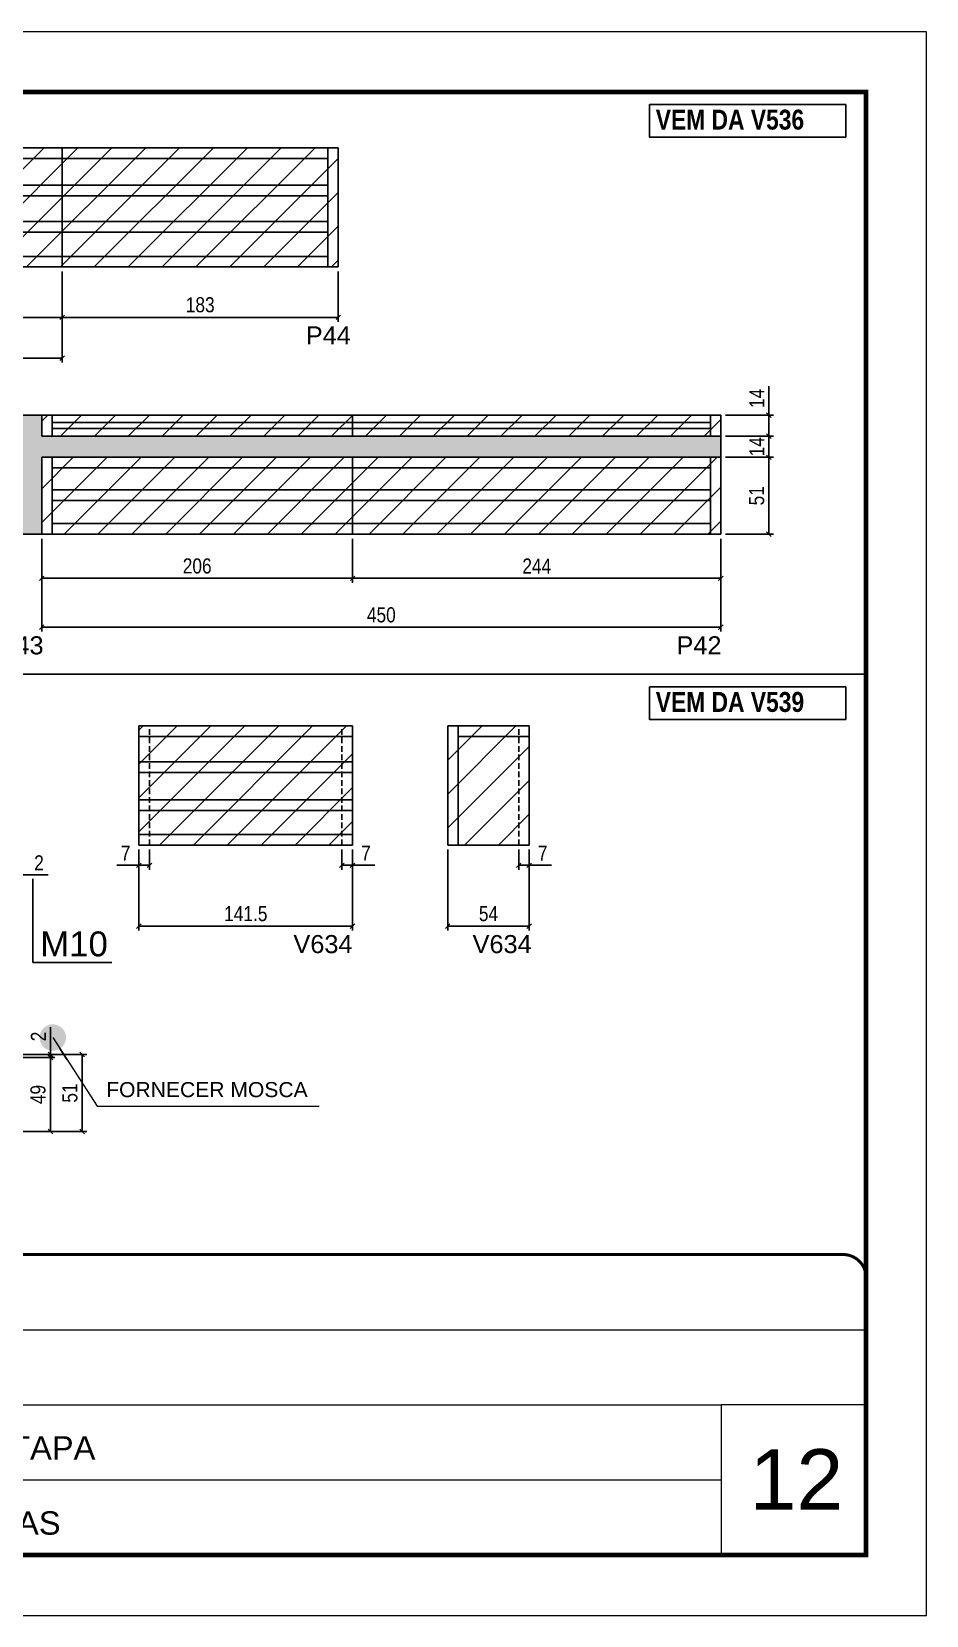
# Model space of a CAD drawing. Extents: x 3309 to 9563, y -2522 to 14608.
# Drawn here: x 8970 to 9563, y 11261 to 12311 of the extents above; entities that cross this region are included whole.
import ezdxf

# ---------------------------------------------------------------- set-up
doc = ezdxf.new("R2010")
doc.units = 0
for name, pattern in [('CONTINUO', [0]), ('DASHED', [0.75, 0.5, -0.25]), ('HIDDEN', [0.375, 0.25, -0.125])]:
    doc.linetypes.add(name, pattern=pattern)
for name, color, linetype in [('5', 5, 'Continuous'), ('COTA', 241, 'Continuous'), ('NOMENCLATURA', 7, 'Continuous'), ('Painéis', 200, 'Continuous'), ('SARR_2.2x7', 40, 'Continuous')]:
    doc.layers.add(name, color=color, linetype=linetype)
for name, color, linetype, lineweight in [('CARIMBO', 255, 'Continuous', 9), ('Folhas', 255, 'Continuous', 9), ('Hachura', 251, 'Continuous', 9), ('SARRAFO DE PRESSAO', 251, 'DASHED', 9)]:
    doc.layers.add(name, color=color, linetype=linetype, lineweight=lineweight)
doc.styles.add('ARIAL', font='arial.ttf')
doc.styles.add('COTA TECNICA', font='techl___.ttf', dxfattribs={"height": 10})
doc.styles.get("Standard").update_dxf_attribs({"font": 'arial.ttf'})
doc.styles.add('TECNICA', font='techb___.ttf', dxfattribs={"height": 10})
doc.dimstyles.new('3x', dxfattribs={"dimtxt": 10, "dimasz": 5, "dimexe": 7, "dimexo": 5, "dimgap": 4, "dimtad": 1, "dimdec": 4, "dimlfac": 0.333333, "dimdsep": 46, "dimtxsty": 'Standard', "dimblk": 'DOT', "dimcen": 0.09, "dimclrd": 1, "dimclre": 1, "dimclrt": 2, "dimadec": 0, "dimazin": 2, "dimtfac": 1, "dimtdec": 4, "dimtmove": 0, "dimatfit": 3, "dimldrblk": 'DOT', "dimfxl": 1, "dimtolj": 1, "dimtzin": 0, "dimlwd": 9, "dimlwe": 9, "dimarcsym": 0})
doc.dimstyles.new('PAINEL', dxfattribs={"dimtxt": 10, "dimasz": 3, "dimexe": 3, "dimexo": 3, "dimgap": 3, "dimtad": 1, "dimdec": 1, "dimzin": 12, "dimdsep": 46, "dimtxsty": 'COTA TECNICA', "dimblk1": 'OBLIQUE', "dimblk2": 'OBLIQUE', "dimsah": 1, "dimcen": 0.9, "dimclrd": 4, "dimclre": 4, "dimclrt": 240, "dimadec": 1, "dimazin": 3, "dimtfac": 1, "dimtdec": 1, "dimtmove": 0, "dimatfit": 3, "dimfxl": 1, "dimtolj": 1, "dimtzin": 12, "dimarcsym": 0})

# ---------------------------------------------------------------- blocks, each defined once
blk = doc.blocks.new('9999999999')
at = {"color": 30, "linetype": 'CONTINUO'}
for p, q in [((98564.6, 34379.6), (99584, 34379.6)), ((98564.6, 34329.8), (99488, 34329.8)), ((99584, 34329.8), (99488, 34329.8)), ((99488, 34329.8), (99488, 34230.2)), ((98564.6, 34280), (99488, 34280))]:
    blk.add_line(p, q, dxfattribs=at)
at = {"color": 30, "linetype": 'CONTINUO', "const_width": 2}
blk.add_lwpolyline([(99584, 34230.2), (99584, 34414.4, 0.414214), (99569, 34429.4), (98229, 34429.4, 0.414214), (98214, 34414.4), (98214, 34245.2, 0.414214), (98229, 34230.2), (99584, 34230.2)], format="xyb", dxfattribs=at)
at = {"layer": 'Folhas'}
blk.add_lwpolyline([(98139, 34190.2), (99624, 34190.2), (99624, 35240.2), (98139, 35240.2)], close=True, dxfattribs=at)
at = {"layer": 'Folhas', "color": 30, "const_width": 3}
blk.add_lwpolyline([(98214, 34230.2), (99584, 34230.2), (99584, 35200.2), (98214, 35200.2)], close=True, dxfattribs=at)
at = {"color": 7, "linetype": 'Continuous', "ltscale": 5, "style": 'ARIAL'}
for s, p in [('TIPO IMPAR - 2°ETAPA', (98837.7, 34293.5)), ('LATERAIS DE VIGAS', (98837.7, 34243.7))]:
    blk.add_text(s, height=15.483, dxfattribs=at).set_placement(p)
blk = doc.blocks.new('_Oblique')
at = {"color": 0, "linetype": 'ByBlock', "lineweight": -2}
blk.add_line((-0.5, -0.5), (0.5, 0.5), dxfattribs=at)
blk = doc.blocks.new('*D253')
at = {"layer": 'COTA', "color": 4, "lineweight": -2, "transparency": 16777216}
for p, q in [((8976.8, 11974.5), (8976.8, 11912.9)), ((9426.8, 11974.5), (9426.8, 11912.9)), ((9426.8, 11915.9), (8976.8, 11915.9))]:
    blk.add_line(p, q, dxfattribs=at)
at = {"layer": 'Defpoints', "color": 0, "transparency": 16777216}
for p in [(8976.8, 11977.5), (9426.8, 11977.5), (8976.8, 11915.9)]:
    blk.add_point(p, dxfattribs=at)
at = {"layer": 'COTA', "color": 4, "lineweight": -2, "transparency": 16777216, "xscale": 3, "yscale": 3, "zscale": 3, "rotation": 180}
blk.add_blockref('_Oblique', (8976.8, 11915.9), dxfattribs=at)
at = {"layer": 'COTA', "color": 4, "lineweight": -2, "transparency": 16777216, "xscale": 3, "yscale": 3, "zscale": 3}
blk.add_blockref('_Oblique', (9426.8, 11915.9), dxfattribs=at)
at = {"layer": 'COTA', "color": 240, "transparency": 16777216, "insert": (9201.8, 11924), "char_height": 10, "attachment_point": 5, "style": 'COTA TECNICA'}
blk.add_mtext('\\A1;450', dxfattribs=at)
blk = doc.blocks.new('*D254')
at = {"layer": 'COTA', "color": 4, "lineweight": -2, "transparency": 16777216}
for p, q in [((9182.8, 11974.5), (9182.8, 11945.3)), ((9426.8, 11974.5), (9426.8, 11945.3)), ((9426.8, 11948.3), (9182.8, 11948.3))]:
    blk.add_line(p, q, dxfattribs=at)
at = {"layer": 'Defpoints', "color": 0, "transparency": 16777216}
for p in [(9182.8, 11977.5), (9426.8, 11977.5), (9182.8, 11948.3)]:
    blk.add_point(p, dxfattribs=at)
at = {"layer": 'COTA', "color": 4, "lineweight": -2, "transparency": 16777216, "xscale": 3, "yscale": 3, "zscale": 3, "rotation": 180}
blk.add_blockref('_Oblique', (9182.8, 11948.3), dxfattribs=at)
at = {"layer": 'COTA', "color": 4, "lineweight": -2, "transparency": 16777216, "xscale": 3, "yscale": 3, "zscale": 3}
blk.add_blockref('_Oblique', (9426.8, 11948.3), dxfattribs=at)
at = {"layer": 'COTA', "color": 240, "transparency": 16777216, "insert": (9304.8, 11956.4), "char_height": 10, "attachment_point": 5, "style": 'COTA TECNICA'}
blk.add_mtext('\\A1;244', dxfattribs=at)
blk = doc.blocks.new('*D255')
at = {"layer": 'COTA', "color": 4, "lineweight": -2, "transparency": 16777216}
for p, q in [((8976.8, 11974.5), (8976.8, 11945.3)), ((9182.8, 11974.5), (9182.8, 11945.3)), ((9182.8, 11948.3), (8976.8, 11948.3))]:
    blk.add_line(p, q, dxfattribs=at)
at = {"layer": 'Defpoints', "color": 0, "transparency": 16777216}
for p in [(8976.8, 11977.5), (9182.8, 11977.5), (8976.8, 11948.3)]:
    blk.add_point(p, dxfattribs=at)
at = {"layer": 'COTA', "color": 4, "lineweight": -2, "transparency": 16777216, "xscale": 3, "yscale": 3, "zscale": 3, "rotation": 180}
blk.add_blockref('_Oblique', (8976.8, 11948.3), dxfattribs=at)
at = {"layer": 'COTA', "color": 4, "lineweight": -2, "transparency": 16777216, "xscale": 3, "yscale": 3, "zscale": 3}
blk.add_blockref('_Oblique', (9182.8, 11948.3), dxfattribs=at)
at = {"layer": 'COTA', "color": 240, "transparency": 16777216, "insert": (9079.8, 11956.4), "char_height": 10, "attachment_point": 5, "style": 'COTA TECNICA'}
blk.add_mtext('\\A1;206', dxfattribs=at)
blk = doc.blocks.new('*D263')
at = {"layer": 'COTA', "color": 4, "lineweight": -2, "transparency": 16777216}
for p, q in [((9429.8, 12028.5), (9461.6, 12028.5)), ((9458.6, 12028.5), (9458.6, 11977.5)), ((9429.8, 11977.5), (9461.6, 11977.5))]:
    blk.add_line(p, q, dxfattribs=at)
at = {"layer": 'Defpoints', "color": 0, "transparency": 16777216}
for p in [(9426.8, 12028.5), (9426.8, 11977.5), (9458.6, 11977.5)]:
    blk.add_point(p, dxfattribs=at)
at = {"layer": 'COTA', "color": 4, "lineweight": -2, "transparency": 16777216, "xscale": 3, "yscale": 3, "zscale": 3}
for p, rotation in [((9458.6, 12028.5), 90), ((9458.6, 11977.5), 270)]:
    blk.add_blockref('_Oblique', p, dxfattribs=dict(at, rotation=rotation))
at = {"layer": 'COTA', "color": 240, "transparency": 16777216, "insert": (9450.5, 12003), "char_height": 10, "attachment_point": 5, "rotation": 90, "style": 'COTA TECNICA'}
blk.add_mtext('\\A1;51', dxfattribs=at)
blk = doc.blocks.new('*D264')
at = {"layer": 'COTA', "color": 4, "lineweight": -2, "transparency": 16777216}
for p, q in [((9429.8, 12042.5), (9461.6, 12042.5)), ((9458.6, 12028.5), (9458.6, 12042.5)), ((9429.8, 12028.5), (9461.6, 12028.5))]:
    blk.add_line(p, q, dxfattribs=at)
at = {"layer": 'Defpoints', "color": 0, "transparency": 16777216}
for p in [(9426.8, 12042.5), (9458.6, 12042.5), (9426.8, 12028.5)]:
    blk.add_point(p, dxfattribs=at)
at = {"layer": 'COTA', "color": 4, "lineweight": -2, "transparency": 16777216, "xscale": 3, "yscale": 3, "zscale": 3}
for p, rotation in [((9458.6, 12042.5), 90), ((9458.6, 12028.5), 270)]:
    blk.add_blockref('_Oblique', p, dxfattribs=dict(at, rotation=rotation))
at = {"layer": 'COTA', "color": 240, "transparency": 16777216, "insert": (9450.6, 12035.5), "char_height": 10, "attachment_point": 5, "rotation": 90, "style": 'COTA TECNICA'}
blk.add_mtext('\\A1;14', dxfattribs=at)
blk = doc.blocks.new('*D265')
at = {"layer": 'COTA', "color": 4, "lineweight": -2, "transparency": 16777216}
for p, q in [((9458.6, 12056.5), (9458.6, 12075.6)), ((9429.8, 12056.5), (9461.6, 12056.5)), ((9458.6, 12042.5), (9458.6, 12056.5)), ((9429.8, 12042.5), (9461.6, 12042.5))]:
    blk.add_line(p, q, dxfattribs=at)
at = {"layer": 'Defpoints', "color": 0, "transparency": 16777216}
for p in [(9426.8, 12056.5), (9458.6, 12056.5), (9426.8, 12042.5)]:
    blk.add_point(p, dxfattribs=at)
at = {"layer": 'COTA', "color": 4, "lineweight": -2, "transparency": 16777216, "xscale": 3, "yscale": 3, "zscale": 3}
for p, rotation in [((9458.6, 12056.5), 90), ((9458.6, 12042.5), 270)]:
    blk.add_blockref('_Oblique', p, dxfattribs=dict(at, rotation=rotation))
at = {"layer": 'COTA', "color": 240, "transparency": 16777216, "insert": (9450.6, 12067.6), "char_height": 10, "attachment_point": 5, "rotation": 90, "style": 'COTA TECNICA'}
blk.add_mtext('\\A1;14', dxfattribs=at)
blk = doc.blocks.new('*D272')
at = {"layer": 'COTA', "color": 4, "lineweight": -2, "transparency": 16777216}
for p, q in [((8746.3, 12151.7), (8746.3, 12118.3)), ((8990.3, 12151.7), (8990.3, 12118.3)), ((8746.3, 12121.3), (8990.3, 12121.3))]:
    blk.add_line(p, q, dxfattribs=at)
at = {"layer": 'Defpoints', "color": 0, "transparency": 16777216}
for p in [(8746.3, 12154.7), (8990.3, 12154.7), (8990.3, 12121.3)]:
    blk.add_point(p, dxfattribs=at)
at = {"layer": 'COTA', "color": 4, "lineweight": -2, "transparency": 16777216, "xscale": 3, "yscale": 3, "zscale": 3, "rotation": 180}
blk.add_blockref('_Oblique', (8746.3, 12121.3), dxfattribs=at)
at = {"layer": 'COTA', "color": 4, "lineweight": -2, "transparency": 16777216, "xscale": 3, "yscale": 3, "zscale": 3}
blk.add_blockref('_Oblique', (8990.3, 12121.3), dxfattribs=at)
at = {"layer": 'COTA', "color": 240, "transparency": 16777216, "insert": (8868.3, 12129.4), "char_height": 10, "attachment_point": 5, "style": 'COTA TECNICA'}
blk.add_mtext('\\A1;244', dxfattribs=at)
blk = doc.blocks.new('*D273')
at = {"layer": 'COTA', "color": 4, "lineweight": -2, "transparency": 16777216}
for p, q in [((8990.3, 12151.7), (8990.3, 12118.3)), ((9173.3, 12151.7), (9173.3, 12118.3)), ((8990.3, 12121.3), (9173.3, 12121.3))]:
    blk.add_line(p, q, dxfattribs=at)
at = {"layer": 'Defpoints', "color": 0, "transparency": 16777216}
for p in [(8990.3, 12154.7), (9173.3, 12154.7), (9173.3, 12121.3)]:
    blk.add_point(p, dxfattribs=at)
at = {"layer": 'COTA', "color": 4, "lineweight": -2, "transparency": 16777216, "xscale": 3, "yscale": 3, "zscale": 3, "rotation": 180}
blk.add_blockref('_Oblique', (8990.3, 12121.3), dxfattribs=at)
at = {"layer": 'COTA', "color": 4, "lineweight": -2, "transparency": 16777216, "xscale": 3, "yscale": 3, "zscale": 3}
blk.add_blockref('_Oblique', (9173.3, 12121.3), dxfattribs=at)
at = {"layer": 'COTA', "color": 240, "transparency": 16777216, "insert": (9081.8, 12129.6), "char_height": 10, "attachment_point": 5, "style": 'COTA TECNICA'}
blk.add_mtext('\\A1;183', dxfattribs=at)
blk = doc.blocks.new('*D274')
at = {"layer": 'COTA', "color": 4, "lineweight": -2, "transparency": 16777216}
for p, q in [((8746.3, 12151.7), (8746.3, 12091.3)), ((8990.3, 12151.7), (8990.3, 12091.3)), ((8746.3, 12094.3), (8990.3, 12094.3))]:
    blk.add_line(p, q, dxfattribs=at)
at = {"layer": 'Defpoints', "color": 0, "transparency": 16777216}
for p in [(8746.3, 12154.7), (8990.3, 12154.7), (8990.3, 12094.3)]:
    blk.add_point(p, dxfattribs=at)
at = {"layer": 'COTA', "color": 4, "lineweight": -2, "transparency": 16777216, "xscale": 3, "yscale": 3, "zscale": 3, "rotation": 180}
blk.add_blockref('_Oblique', (8746.3, 12094.3), dxfattribs=at)
at = {"layer": 'COTA', "color": 4, "lineweight": -2, "transparency": 16777216, "xscale": 3, "yscale": 3, "zscale": 3}
blk.add_blockref('_Oblique', (8990.3, 12094.3), dxfattribs=at)
at = {"layer": 'COTA', "color": 240, "transparency": 16777216, "insert": (8868.3, 12103.5), "char_height": 10, "attachment_point": 5, "style": 'COTA TECNICA'}
blk.add_mtext('\\A1;(2x)', dxfattribs=at)
blk = doc.blocks.new('*D251')
at = {"layer": 'COTA', "color": 4, "lineweight": -2, "transparency": 16777216}
for p, q in [((8960.9, 11768.4), (8960.9, 11748.6)), ((8962.9, 11768.4), (8962.9, 11748.6)), ((8960.9, 11751.6), (8957.9, 11751.6)), ((8960.9, 11751.6), (8962.9, 11751.6)), ((8962.9, 11751.6), (8981, 11751.6))]:
    blk.add_line(p, q, dxfattribs=at)
at = {"layer": 'Defpoints', "color": 0, "transparency": 16777216}
for p in [(8960.9, 11771.4), (8962.9, 11771.4), (8962.9, 11751.6)]:
    blk.add_point(p, dxfattribs=at)
at = {"layer": 'COTA', "color": 4, "lineweight": -2, "transparency": 16777216, "xscale": 3, "yscale": 3, "zscale": 3}
blk.add_blockref('_Oblique', (8960.9, 11751.6), dxfattribs=at)
at = {"layer": 'COTA', "color": 4, "lineweight": -2, "transparency": 16777216, "xscale": 3, "yscale": 3, "zscale": 3, "rotation": 180}
blk.add_blockref('_Oblique', (8962.9, 11751.6), dxfattribs=at)
at = {"layer": 'COTA', "color": 240, "transparency": 16777216, "insert": (8975, 11759.6), "char_height": 10, "attachment_point": 5, "style": 'COTA TECNICA'}
blk.add_mtext('\\A1;2', dxfattribs=at)
blk = doc.blocks.new('*D280')
at = {"layer": 'COTA', "color": 4, "lineweight": -2, "transparency": 16777216}
for p, q in [((9041.2, 11768.4), (9041.2, 11714.7)), ((9182.7, 11768.4), (9182.7, 11714.7)), ((9182.7, 11717.7), (9041.2, 11717.7))]:
    blk.add_line(p, q, dxfattribs=at)
at = {"layer": 'Defpoints', "color": 0, "transparency": 16777216}
for p in [(9041.2, 11771.4), (9182.7, 11771.4), (9041.2, 11717.7)]:
    blk.add_point(p, dxfattribs=at)
at = {"layer": 'COTA', "color": 4, "lineweight": -2, "transparency": 16777216, "xscale": 3, "yscale": 3, "zscale": 3, "rotation": 180}
blk.add_blockref('_Oblique', (9041.2, 11717.7), dxfattribs=at)
at = {"layer": 'COTA', "color": 4, "lineweight": -2, "transparency": 16777216, "xscale": 3, "yscale": 3, "zscale": 3}
blk.add_blockref('_Oblique', (9182.7, 11717.7), dxfattribs=at)
at = {"layer": 'COTA', "color": 240, "transparency": 16777216, "insert": (9112, 11725.9), "char_height": 10, "attachment_point": 5, "style": 'COTA TECNICA'}
blk.add_mtext('\\A1;141.5', dxfattribs=at)
blk = doc.blocks.new('*D269')
at = {"layer": 'COTA', "color": 4, "lineweight": -2, "transparency": 16777216}
for p, q in [((9175.7, 11768.4), (9175.7, 11755)), ((9182.7, 11768.4), (9182.7, 11755)), ((9175.7, 11758), (9182.7, 11758)), ((9182.7, 11758), (9197.5, 11758))]:
    blk.add_line(p, q, dxfattribs=at)
at = {"layer": 'Defpoints', "color": 0, "transparency": 16777216}
for p in [(9175.7, 11771.4), (9182.7, 11771.4), (9182.7, 11758)]:
    blk.add_point(p, dxfattribs=at)
at = {"layer": 'COTA', "color": 4, "lineweight": -2, "transparency": 16777216, "xscale": 3, "yscale": 3, "zscale": 3, "rotation": 180}
blk.add_blockref('_Oblique', (9175.7, 11758), dxfattribs=at)
at = {"layer": 'COTA', "color": 4, "lineweight": -2, "transparency": 16777216, "xscale": 3, "yscale": 3, "zscale": 3}
blk.add_blockref('_Oblique', (9182.7, 11758), dxfattribs=at)
at = {"layer": 'COTA', "color": 240, "transparency": 16777216, "insert": (9191.6, 11766), "char_height": 10, "attachment_point": 5, "style": 'COTA TECNICA'}
blk.add_mtext('\\A1;7', dxfattribs=at)
blk = doc.blocks.new('*D248')
at = {"layer": 'COTA', "color": 4, "lineweight": -2, "transparency": 16777216}
for p, q in [((9041.2, 11768.4), (9041.2, 11755)), ((9048.2, 11768.4), (9048.2, 11755)), ((9041.2, 11758), (9026.5, 11758)), ((9048.2, 11758), (9041.2, 11758))]:
    blk.add_line(p, q, dxfattribs=at)
at = {"layer": 'Defpoints', "color": 0, "transparency": 16777216}
for p in [(9041.2, 11771.4), (9048.2, 11771.4), (9041.2, 11758)]:
    blk.add_point(p, dxfattribs=at)
at = {"layer": 'COTA', "color": 4, "lineweight": -2, "transparency": 16777216, "xscale": 3, "yscale": 3, "zscale": 3, "rotation": 180}
blk.add_blockref('_Oblique', (9041.2, 11758), dxfattribs=at)
at = {"layer": 'COTA', "color": 4, "lineweight": -2, "transparency": 16777216, "xscale": 3, "yscale": 3, "zscale": 3}
blk.add_blockref('_Oblique', (9048.2, 11758), dxfattribs=at)
at = {"layer": 'COTA', "color": 240, "transparency": 16777216, "insert": (9032.4, 11766), "char_height": 10, "attachment_point": 5, "style": 'COTA TECNICA'}
blk.add_mtext('\\A1;7', dxfattribs=at)
blk = doc.blocks.new('*D287')
at = {"layer": 'COTA', "color": 4, "lineweight": -2, "transparency": 16777216}
for p, q in [((9292.8, 11768.4), (9292.8, 11755)), ((9299.8, 11768.4), (9299.8, 11755)), ((9292.8, 11758), (9299.8, 11758)), ((9299.8, 11758), (9314.5, 11758))]:
    blk.add_line(p, q, dxfattribs=at)
at = {"layer": 'Defpoints', "color": 0, "transparency": 16777216}
for p in [(9292.8, 11771.4), (9299.8, 11771.4), (9299.8, 11758)]:
    blk.add_point(p, dxfattribs=at)
at = {"layer": 'COTA', "color": 4, "lineweight": -2, "transparency": 16777216, "xscale": 3, "yscale": 3, "zscale": 3, "rotation": 180}
blk.add_blockref('_Oblique', (9292.8, 11758), dxfattribs=at)
at = {"layer": 'COTA', "color": 4, "lineweight": -2, "transparency": 16777216, "xscale": 3, "yscale": 3, "zscale": 3}
blk.add_blockref('_Oblique', (9299.8, 11758), dxfattribs=at)
at = {"layer": 'COTA', "color": 240, "transparency": 16777216, "insert": (9308.7, 11766), "char_height": 10, "attachment_point": 5, "style": 'COTA TECNICA'}
blk.add_mtext('\\A1;7', dxfattribs=at)
blk = doc.blocks.new('*D288')
at = {"layer": 'COTA', "color": 4, "lineweight": -2, "transparency": 16777216}
for p, q in [((9245.8, 11768.4), (9245.8, 11714.7)), ((9299.8, 11768.4), (9299.8, 11714.7)), ((9299.8, 11717.7), (9245.8, 11717.7))]:
    blk.add_line(p, q, dxfattribs=at)
at = {"layer": 'Defpoints', "color": 0, "transparency": 16777216}
for p in [(9245.8, 11771.4), (9299.8, 11771.4), (9245.8, 11717.7)]:
    blk.add_point(p, dxfattribs=at)
at = {"layer": 'COTA', "color": 4, "lineweight": -2, "transparency": 16777216, "xscale": 3, "yscale": 3, "zscale": 3, "rotation": 180}
blk.add_blockref('_Oblique', (9245.8, 11717.7), dxfattribs=at)
at = {"layer": 'COTA', "color": 4, "lineweight": -2, "transparency": 16777216, "xscale": 3, "yscale": 3, "zscale": 3}
blk.add_blockref('_Oblique', (9299.8, 11717.7), dxfattribs=at)
at = {"layer": 'COTA', "color": 240, "transparency": 16777216, "insert": (9272.8, 11725.9), "char_height": 10, "attachment_point": 5, "style": 'COTA TECNICA'}
blk.add_mtext('\\A1;54', dxfattribs=at)
blk = doc.blocks.new('*D299')
at = {"layer": 'COTA', "color": 4, "lineweight": -2, "transparency": 16777216}
for p, q in [((8963.1, 11632.5), (9006.6, 11632.5)), ((9003.6, 11581.5), (9003.6, 11632.5)), ((8963.1, 11581.5), (9006.6, 11581.5))]:
    blk.add_line(p, q, dxfattribs=at)
at = {"layer": 'Defpoints', "color": 0, "transparency": 16777216}
for p in [(8960.1, 11632.5), (9003.6, 11632.5), (8960.1, 11581.5)]:
    blk.add_point(p, dxfattribs=at)
at = {"layer": 'COTA', "color": 4, "lineweight": -2, "transparency": 16777216, "xscale": 3, "yscale": 3, "zscale": 3}
for p, rotation in [((9003.6, 11632.5), 90), ((9003.6, 11581.5), 270)]:
    blk.add_blockref('_Oblique', p, dxfattribs=dict(at, rotation=rotation))
at = {"layer": 'COTA', "color": 240, "transparency": 16777216, "insert": (8995.5, 11607), "char_height": 10, "attachment_point": 5, "rotation": 90, "style": 'COTA TECNICA'}
blk.add_mtext('\\A1;51', dxfattribs=at)
blk = doc.blocks.new('*D1196')
at = {"layer": 'COTA', "color": 4, "lineweight": -2, "transparency": 16777216}
for p, q in [((8963.1, 11630.5), (8985.6, 11630.5)), ((8982.6, 11581.5), (8982.6, 11630.5)), ((8963.1, 11581.5), (8985.6, 11581.5))]:
    blk.add_line(p, q, dxfattribs=at)
at = {"layer": 'Defpoints', "color": 0, "transparency": 16777216}
for p in [(8960.1, 11630.5), (8982.6, 11630.5), (8960.1, 11581.5)]:
    blk.add_point(p, dxfattribs=at)
at = {"layer": 'COTA', "color": 4, "lineweight": -2, "transparency": 16777216, "xscale": 3, "yscale": 3, "zscale": 3}
for p, rotation in [((8982.6, 11630.5), 90), ((8982.6, 11581.5), 270)]:
    blk.add_blockref('_Oblique', p, dxfattribs=dict(at, rotation=rotation))
at = {"layer": 'COTA', "color": 240, "transparency": 16777216, "insert": (8974.4, 11606), "char_height": 10, "attachment_point": 5, "rotation": 90, "style": 'COTA TECNICA'}
blk.add_mtext('\\A1;49', dxfattribs=at)
blk = doc.blocks.new('*D1197')
at = {"layer": 'COTA', "color": 4, "lineweight": -2, "transparency": 16777216}
for p, q in [((8982.6, 11632.5), (8982.6, 11650.6)), ((8963.1, 11632.5), (8985.6, 11632.5)), ((8963.1, 11630.5), (8985.6, 11630.5)), ((8982.6, 11630.5), (8982.6, 11632.5)), ((8982.6, 11630.5), (8982.6, 11627.5))]:
    blk.add_line(p, q, dxfattribs=at)
at = {"layer": 'Defpoints', "color": 0, "transparency": 16777216}
for p in [(8960.1, 11632.5), (8960.1, 11630.5), (8982.6, 11632.5)]:
    blk.add_point(p, dxfattribs=at)
at = {"layer": 'COTA', "color": 4, "lineweight": -2, "transparency": 16777216, "xscale": 3, "yscale": 3, "zscale": 3}
for p, rotation in [((8982.6, 11632.5), 270), ((8982.6, 11630.5), 90)]:
    blk.add_blockref('_Oblique', p, dxfattribs=dict(at, rotation=rotation))
at = {"layer": 'COTA', "color": 240, "transparency": 16777216, "insert": (8974.6, 11644.5), "char_height": 10, "attachment_point": 5, "rotation": 90, "style": 'COTA TECNICA'}
blk.add_mtext('\\A1;2', dxfattribs=at)
blk = doc.blocks.new('_Dot')
at = {"color": 0, "linetype": 'ByBlock', "lineweight": -2}
blk.add_line((-0.5, 0), (-1, 0), dxfattribs=at)
at = {"color": 0, "linetype": 'ByBlock', "const_width": 0.5}
blk.add_lwpolyline([(-0.25, 0, 1), (0.25, 0, 1)], format="xyb", close=True, dxfattribs=at)

msp = doc.modelspace()

# ---------------------------------------------------------------- hatches: boundary and pattern name
at = {"layer": 'COTA'}
h = msp.add_hatch(dxfattribs=at)
h.set_pattern_fill('AR-CONC', color=256, scale=0.03)
h.paths.add_polyline_path([(8976.8, 12028.52), (9426.8, 12028.52), (9426.8, 12042.52), (8976.8, 12042.52), (8976.8, 12056.52), (8948.3, 12056.52), (8948.3, 12042.52), (8502.3, 12042.52), (8502.3, 12028.52), (8948.3, 12028.52), (8948.3, 11977.52), (8976.8, 11977.52)])
at = {"layer": 'Hachura', "linetype": 'ByBlock'}
h = msp.add_hatch(dxfattribs=at)
h.set_pattern_fill('ANSI31', color=256, scale=5)
h.paths.add_polyline_path([(8746.3, 12233.72), (8502.3, 12233.72), (8502.3, 12154.72), (8746.3, 12154.72)])
h.paths.add_polyline_path([(8990.3, 12233.72), (8746.3, 12233.72), (8746.3, 12154.72), (8990.3, 12154.72)])
h.paths.add_polyline_path([(9173.3, 12233.72), (8990.3, 12233.72), (8990.3, 12154.72), (9173.3, 12154.72)])
h = msp.add_hatch(dxfattribs=at)
h.set_pattern_fill('ANSI31', color=256, scale=5)
h.paths.add_polyline_path([(8704.3, 12026.52), (8502.3, 12026.52), (8502.3, 11977.52), (8704.3, 11977.52)])
h.paths.add_polyline_path([(8704.3, 12056.52), (8502.3, 12056.52), (8502.3, 12042.52), (8704.3, 12042.52)])
h.paths.add_polyline_path([(8948.3, 12056.52), (8704.3, 12056.52), (8704.3, 12042.52), (8948.3, 12042.52)])
h.paths.add_polyline_path([(8948.3, 12026.52), (8704.3, 12026.52), (8704.3, 11977.52), (8948.3, 11977.52)])
h.paths.add_polyline_path([(9182.8, 12028.52), (8976.8, 12028.52), (8976.8, 11977.52), (9182.8, 11977.52)])
h.paths.add_polyline_path([(9182.8, 12056.52), (8976.8, 12056.52), (8976.8, 12042.52), (9182.8, 12042.52)])
h.paths.add_polyline_path([(9426.8, 12056.52), (9182.8, 12056.52), (9182.8, 12042.52), (9426.8, 12042.52)])
h.paths.add_polyline_path([(9426.8, 12028.52), (9182.8, 12028.52), (9182.8, 11977.52), (9426.8, 11977.52)])
h = msp.add_hatch(dxfattribs=at)
h.set_pattern_fill('ANSI31', color=256, scale=5)
h.paths.add_polyline_path([(8634.57, 11850.37), (8504.57, 11850.37), (8504.57, 11771.37), (8634.57, 11771.37)])
h.paths.add_polyline_path([(8836.93, 11850.37), (8714.93, 11850.37), (8714.93, 11771.37), (8836.93, 11771.37)])
h.paths.add_polyline_path([(8960.93, 11850.37), (8836.93, 11850.37), (8836.93, 11771.37), (8960.93, 11771.37)])
h.paths.add_polyline_path([(9182.75, 11850.37), (9041.25, 11850.37), (9041.25, 11771.37), (9182.75, 11771.37)])
h.paths.add_polyline_path([(9299.81, 11850.37), (9245.81, 11850.37), (9245.81, 11771.37), (9299.81, 11771.37)])
h.paths.add_polyline_path([(8628.57, 11632.49), (8506.57, 11632.49), (8506.57, 11581.49), (8628.57, 11581.49)])
h.paths.add_polyline_path([(8628.57, 11660.49), (8506.57, 11660.49), (8506.57, 11646.49), (8628.57, 11646.49)])
h.paths.add_polyline_path([(8852.07, 11660.49), (8730.07, 11660.49), (8730.07, 11646.49), (8852.07, 11646.49)])
h.paths.add_polyline_path([(8852.07, 11630.49), (8730.07, 11630.49), (8730.07, 11581.49), (8852.07, 11581.49)])

# ---------------------------------------------------------------- linework, layer by layer
at = {"layer": 'COTA'}
for p, q in [((8976.8, 12056.52), (8948.3, 12056.52)), ((9426.8, 12028.52), (9426.8, 12042.52)), ((8976.8, 11977.52), (8948.3, 11977.52)), ((8152.87, 11884.62), (9522.87, 11884.62))]:
    msp.add_line(p, q, dxfattribs=at)
at = {"layer": 'NOMENCLATURA', "linetype": 'Continuous'}
for p, q in [((8970.84, 11693.45), (8970.84, 11749.08)), ((9023.25, 11693.45), (8970.84, 11693.45))]:
    msp.add_line(p, q, dxfattribs=at)
at = {"layer": 'NOMENCLATURA'}
for points in [[(9379.44, 12262.39), (9509.51, 12262.39), (9509.51, 12240.83), (9379.44, 12240.83)], [(9379.44, 11876.3), (9509.51, 11876.3), (9509.51, 11854.74), (9379.44, 11854.74)]]:
    msp.add_lwpolyline(points, close=True, dxfattribs=at)
at = {"layer": 'Painéis', "linetype": 'ByBlock'}
for p, q in [((9173.3, 12233.72), (8502.3, 12233.72)), ((8990.3, 12233.72), (8990.3, 12154.72)), ((9173.3, 12154.72), (9173.3, 12233.72)), ((8502.3, 12154.72), (9173.3, 12154.72)), ((8976.8, 12042.52), (8976.8, 12056.52)), ((8976.8, 12056.52), (9426.8, 12056.52)), ((9182.8, 12056.52), (9182.8, 12042.52)), ((9426.8, 12056.52), (9426.8, 12042.52)), ((9426.8, 12042.52), (8976.8, 12042.52)), ((8976.8, 11977.52), (8976.8, 12028.52)), ((8976.8, 12028.52), (9426.8, 12028.52)), ((9182.8, 12028.52), (9182.8, 11977.52)), ((9426.8, 12028.52), (9426.8, 11977.52)), ((9426.8, 11977.52), (8976.8, 11977.52)), ((9182.75, 11850.37), (9041.25, 11850.37)), ((9041.25, 11850.37), (9041.25, 11771.37)), ((9182.75, 11771.37), (9182.75, 11850.37)), ((9245.81, 11771.37), (9245.81, 11850.37)), ((9245.81, 11850.37), (9299.81, 11850.37)), ((9299.81, 11850.37), (9299.81, 11771.37)), ((9041.25, 11771.37), (9182.75, 11771.37)), ((9299.81, 11771.37), (9245.81, 11771.37))]:
    msp.add_line(p, q, dxfattribs=at)
at = {"layer": 'SARR_2.2x7', "linetype": 'Continuous'}
for p, q in [((9166.3, 12154.72), (9166.3, 12233.72)), ((8746.3, 12226.72), (8990.3, 12226.72)), ((8990.3, 12226.72), (9166.3, 12226.72)), ((8746.3, 12208.87), (8990.3, 12208.87)), ((8746.3, 12201.87), (8990.3, 12201.87)), ((8990.3, 12208.87), (9166.3, 12208.87)), ((8990.3, 12201.87), (9166.3, 12201.87)), ((8746.3, 12184.87), (8990.3, 12184.87)), ((8990.3, 12184.87), (9166.3, 12184.87)), ((8746.3, 12177.87), (8990.3, 12177.87)), ((8990.3, 12177.87), (9166.3, 12177.87)), ((8746.3, 12161.72), (8990.3, 12161.72)), ((8990.3, 12161.72), (9166.3, 12161.72)), ((8983.8, 12042.52), (8983.8, 12056.52)), ((9419.8, 12042.52), (9419.8, 12056.52)), ((8983.8, 12051.52), (9182.8, 12051.52)), ((8983.8, 12047.52), (9182.8, 12047.52)), ((9419.8, 12051.52), (9182.8, 12051.52)), ((9419.8, 12047.52), (9182.8, 12047.52)), ((8983.8, 11977.52), (8983.8, 12028.52)), ((9419.8, 11977.52), (9419.8, 12028.52)), ((9182.8, 12021.52), (8983.8, 12021.52)), ((9419.8, 12021.52), (9182.8, 12021.52)), ((9182.8, 12006.96), (8983.8, 12006.96)), ((9419.8, 12006.96), (9182.8, 12006.96)), ((9182.8, 11999.96), (8983.8, 11999.96)), ((9419.8, 11999.96), (9182.8, 11999.96)), ((9182.8, 11984.52), (8983.8, 11984.52)), ((9419.8, 11984.52), (9182.8, 11984.52)), ((9252.81, 11850.37), (9252.81, 11771.37)), ((9041.25, 11843.37), (9182.75, 11843.37)), ((9252.81, 11843.37), (9299.81, 11843.37)), ((9041.25, 11826.63), (9182.75, 11826.63)), ((9041.25, 11819.63), (9182.75, 11819.63)), ((9041.25, 11801.37), (9182.75, 11801.37)), ((9041.25, 11794.37), (9182.75, 11794.37)), ((9041.25, 11778.37), (9182.75, 11778.37))]:
    msp.add_line(p, q, dxfattribs=at)
at = {"layer": 'SARR_2.2x7', "linetype": 'HIDDEN', "ltscale": 15}
for p, q in [((9048.25, 11771.37), (9048.25, 11850.37)), ((9175.75, 11771.37), (9175.75, 11850.37)), ((9292.81, 11771.37), (9292.81, 11850.37))]:
    msp.add_line(p, q, dxfattribs=at)

# ---------------------------------------------------------------- block references
at = {"layer": 'SARRAFO DE PRESSAO', "color": 6, "linetype": 'ByBlock'}
msp.add_blockref('9999999999', (-90061.11, -22929.5), dxfattribs=at)

# ---------------------------------------------------------------- texts
at = {"layer": '5', "linetype": 'Continuous'}
for s, rotation, p in [('P44', 0.00004, (9151.78, 12103.31)), ('P43', 0.00004, (8948.2, 11897.84)), ('P42', 0.00004, (9397.35, 11897.84)), ('V634', 359.99996, (9143.58, 11699.74)), ('V634', 359.99996, (9262.28, 11699.74))]:
    msp.add_text(s, height=12, rotation=rotation, dxfattribs=at).set_placement(p)
at = {"layer": 'CARIMBO', "style": 'ARIAL'}
for s, height, p in [('FORNECER MOSCA', 10, (9019.53, 11604.28)), ('12', 40, (9445.73, 11330.85))]:
    msp.add_text(s, height=height, dxfattribs=at).set_placement(p)
at = {"layer": 'NOMENCLATURA', "style": 'TECNICA'}
for s, p in [('VEM DA V536', (9383.63, 12245.79)), ('VEM DA V539', (9383.63, 11859.7))]:
    msp.add_text(s, height=13.2, dxfattribs=at).set_placement(p)
at = {"layer": 'NOMENCLATURA', "linetype": 'Continuous'}
msp.add_text('M10', height=16.5, dxfattribs=at).set_placement((8975.79, 11697.64))

# ---------------------------------------------------------------- dimensions: what is measured, and where the dimension line sits
at = {"layer": 'COTA'}
dim = msp.add_linear_dim(base=(8990.3, 12121.33), p1=(8746.3, 12154.72), p2=(8990.3, 12154.72), dimstyle='PAINEL', override={"dimtmove": 1}, dxfattribs=at)
dim.commit()
dim.dimension.update_dxf_attribs({"geometry": '*D272', "text_midpoint": (8868.3, 12129.4)})
dim = msp.add_linear_dim(base=(8990.3, 12094.3), p1=(8746.3, 12154.72), p2=(8990.3, 12154.72), text='(2x)', dimstyle='PAINEL', dxfattribs=at)
dim.commit()
dim.dimension.update_dxf_attribs({"geometry": '*D274', "text_midpoint": (8868.3, 12103.52)})
for base, p1, p2, picture, middle in [((9173.3, 12121.33), (8990.3, 12154.72), (9173.3, 12154.72), '*D273', (9081.8, 12129.57)), ((8976.8, 11915.85), (9426.8, 11977.52), (8976.8, 11977.52), '*D253', (9201.8, 11923.96)), ((9182.75, 11757.95), (9175.75, 11771.37), (9182.75, 11771.37), '*D269', (9191.61, 11766.02)), ((9245.81, 11717.75), (9299.81, 11771.37), (9245.81, 11771.37), '*D288', (9272.81, 11725.86))]:
    dim = msp.add_linear_dim(base=base, p1=p1, p2=p2, dimstyle='PAINEL', dxfattribs=at)
    dim.commit()
    dim.dimension.update_dxf_attribs({"geometry": picture, "text_midpoint": middle})
for base, p1, p2, angle, picture, middle in [((9458.63, 12056.52), (9426.8, 12042.52), (9426.8, 12056.52), 90, '*D265', (9450.55, 12067.58)), ((9458.63, 11977.52), (9426.8, 12028.52), (9426.8, 11977.52), 90, '*D263', (9450.52, 12003.02)), ((9182.8, 11948.34), (9426.8, 11977.52), (9182.8, 11977.52), 180, '*D254', (9304.8, 11956.41)), ((8962.93, 11751.59), (8960.93, 11771.37), (8962.93, 11771.37), 180, '*D251', (8974.99, 11759.59)), ((9041.25, 11757.95), (9048.25, 11771.37), (9041.25, 11771.37), 180, '*D248', (9032.38, 11766.02)), ((9041.25, 11717.75), (9182.75, 11771.37), (9041.25, 11771.37), 180, '*D280', (9112, 11725.86)), ((9299.81, 11757.95), (9292.81, 11771.37), (9299.81, 11771.37), 0, '*D287', (9308.68, 11766.02)), ((8982.55, 11632.49), (8960.07, 11630.49), (8960.07, 11632.49), 90, '*D1197', (8974.55, 11644.54)), ((9003.58, 11632.49), (8960.07, 11581.49), (8960.07, 11632.49), 90, '*D299', (8995.47, 11606.99)), ((8982.55, 11630.49), (8960.07, 11581.49), (8960.07, 11630.49), 90, '*D1196', (8974.45, 11605.99))]:
    dim = msp.add_linear_dim(base=base, p1=p1, p2=p2, angle=angle, dimstyle='PAINEL', dxfattribs=at)
    dim.commit()
    dim.dimension.update_dxf_attribs({"geometry": picture, "text_midpoint": middle})
dim = msp.add_linear_dim(base=(9458.63, 12042.52), p1=(9426.8, 12028.52), p2=(9426.8, 12042.52), angle=90, dimstyle='PAINEL', dxfattribs=at)
dim.commit()
dim.dimension.update_dxf_attribs({"geometry": '*D264', "text_midpoint": (9458.63, 12035.52), "dimtype": 160})
dim = msp.add_linear_dim(base=(8976.8, 11948.34), p1=(9182.8, 11977.52), p2=(8976.8, 11977.52), angle=180, dimstyle='PAINEL', override={"dimtmove": 1}, dxfattribs=at)
dim.commit()
dim.dimension.update_dxf_attribs({"geometry": '*D255', "text_midpoint": (9079.8, 11956.44)})

# ---------------------------------------------------------------- leaders
at = {"layer": 'Hachura'}
msp.add_leader([(8984.14, 11643.77), (9013.5, 11598.32), (9160.61, 11598.32)], dimstyle='3x', override={"dimasz": 17.5, "dimtad": 0}, dxfattribs=at)

doc.saveas('drawing.dxf')
